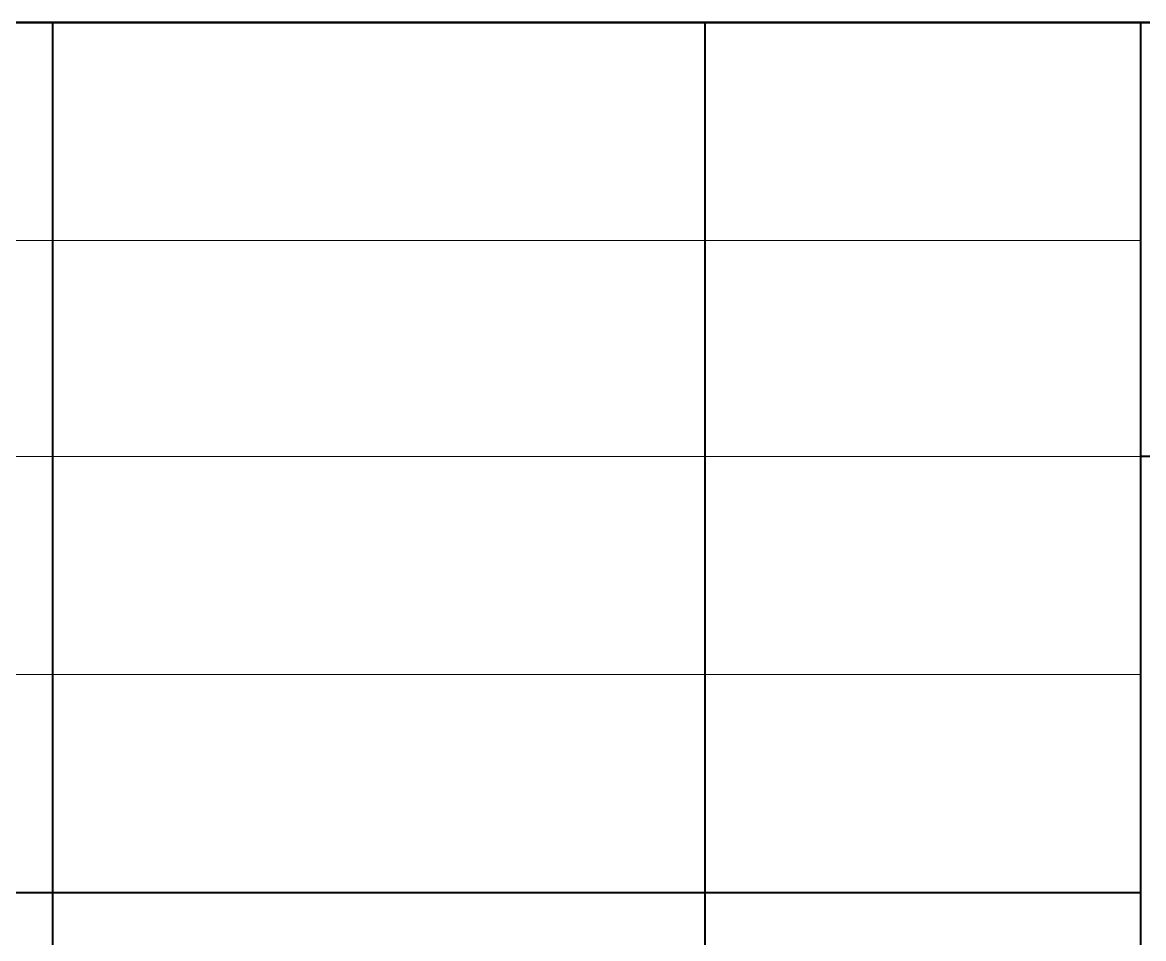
# Model space of a CAD drawing. Header units: millimetres. Extents: x 1372 to 666090, y 1285 to 31551.
# Drawn here: x 572401 to 574954, y 6104 to 8190 of the extents above; entities that cross this region are included whole.
import ezdxf

# ---------------------------------------------------------------- set-up
doc = ezdxf.new("R2010")
doc.units = ezdxf.units.MM
for name, color, linetype in [('PDF _0_Ном._пера__1', 7, 'Continuous'), ('PDF _0_Ном._пера__7', 7, 'Continuous'), ('PDF _2D-чертеж - Общий_Ном._пера__21', 7, 'Continuous')]:
    doc.layers.add(name, color=color, linetype=linetype)

msp = doc.modelspace()

# ---------------------------------------------------------------- linework, layer by layer
at = {"layer": 'PDF _0_Ном._пера__1', "lineweight": 20}
for points in [[(568511.9, 7693.8), (574947.3, 7693.8)], [(568511.9, 6705.3), (574947.3, 6705.3)]]:
    msp.add_lwpolyline(points, dxfattribs=at)
at = {"layer": 'PDF _0_Ном._пера__7', "lineweight": 20}
msp.add_lwpolyline([(568511.9, 7201.6), (574947.3, 7201.6)], dxfattribs=at)
at = {"layer": 'PDF _2D-чертеж - Общий_Ном._пера__21', "lineweight": 40}
for points in [[(586825.2, 8190.1), (586825.2, 2747.4), (568511.9, 2747.4), (568511.9, 8190.1), (586825.2, 8190.1), (586825.2, 2747.4), (568511.9, 2747.4), (568511.9, 8190.1), (586825.2, 8190.1), (568511.9, 8190.1), (568511.9, 2747.4), (586825.2, 2747.4)], [(586825.2, 8190.1), (568511.9, 8190.1), (568511.9, 2747.4), (586825.2, 2747.4)]]:
    msp.add_lwpolyline(points, close=True, dxfattribs=at)
for points in [[(572469.9, 8190.1), (572469.9, 2747.4)], [(573954.6, 8190.1), (573954.6, 2747.4)], [(574947.3, 2747.4), (574947.3, 8190.1)], [(586825.2, 7201.6), (574947.3, 7201.6)], [(568511.9, 6209), (574947.3, 6209)]]:
    msp.add_lwpolyline(points, dxfattribs=at)

doc.saveas('drawing.dxf')
